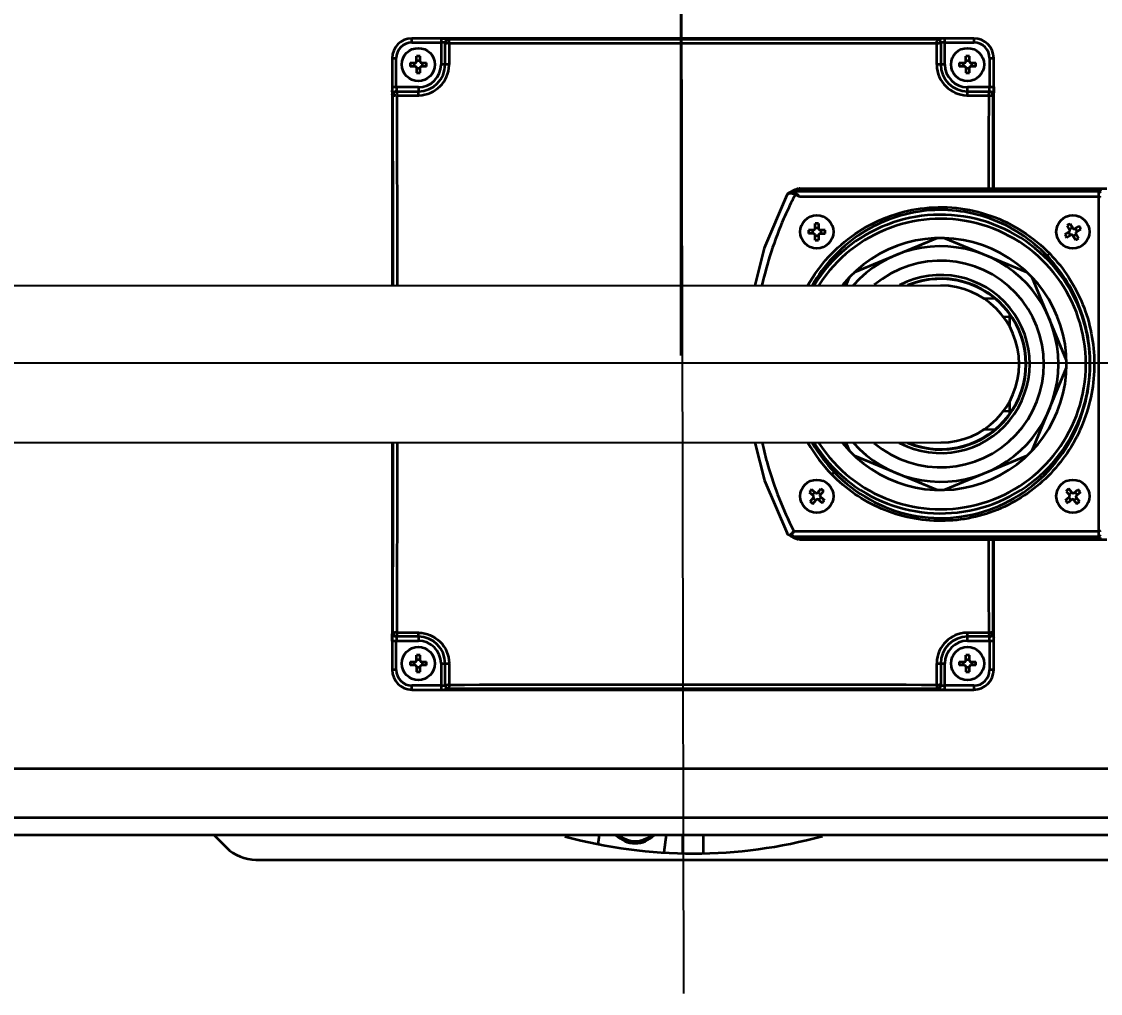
# Model space of a CAD drawing. Header units: millimetres. Extents: x 4086 to 8300, y 123 to 1549.
# Drawn here: x 6979 to 7037.8, y 631.7 to 684.7 of the extents above; entities that cross this region are included whole.
import ezdxf

# ---------------------------------------------------------------- set-up
doc = ezdxf.new("R2010")
doc.units = ezdxf.units.MM
doc.linetypes.add('PHANTOM', pattern=[0.8, 0.45, -0.05, 0.1, -0.05, 0.1, -0.05])
doc.layers.add('中心线', color=7, linetype='Continuous')
doc.layers.add('标注', color=7, linetype='Continuous', lineweight=25)
doc.layers.add('粗线', color=7, linetype='PHANTOM', lineweight=35)
doc.styles.get("Standard").update_dxf_attribs({"font": 'simsun.ttc'})
doc.dimstyles.new('直线标注', dxfattribs={"dimtxt": 7, "dimasz": 3, "dimexe": 1.25, "dimexo": 0.625, "dimtad": 1, "dimlfac": 4, "dimdsep": 46, "dimtxsty": 'Standard', "dimcen": 2.5, "dimadec": 0, "dimazin": 0, "dimtm": 1e-09, "dimtfac": 1, "dimtmove": 0, "dimatfit": 3, "dimfxl": 1, "dimarcsym": 0})

# ---------------------------------------------------------------- blocks, each defined once
blk = doc.blocks.new('*D2422')
at = {"layer": 'Defpoints', "color": 0}
for p in [(7014.893, 755.231), (6880.555, 666.018), (7014.893, 665.866)]:
    blk.add_point(p, dxfattribs=at)
at = {"layer": '标注', "color": 0, "lineweight": -2}
for p, q in [((6880.555, 666.643), (6880.555, 756.481)), ((7014.893, 666.491), (7014.893, 756.481)), ((6883.555, 755.231), (7011.893, 755.231))]:
    blk.add_line(p, q, dxfattribs=at)
at = {"layer": '标注', "color": 0}
for points in [[(6883.555, 755.731), (6883.555, 754.731), (6880.555, 755.231)], [(7011.893, 754.731), (7011.893, 755.731), (7014.893, 755.231)]]:
    blk.add_solid(points, dxfattribs=at)
at = {"layer": '标注', "color": 0, "insert": (6947.724, 759.356), "char_height": 7, "attachment_point": 5}
blk.add_mtext('600', dxfattribs=at)
blk = doc.blocks.new('*D2423')
at = {"layer": 'Defpoints', "color": 0}
for p in [(7014.893, 755.231), (7072.751, 755.231), (7072.751, 666.726)]:
    blk.add_point(p, dxfattribs=at)
at = {"layer": '标注', "color": 0, "lineweight": -2}
for p, q in [((7014.893, 755.856), (7014.893, 756.481)), ((7072.751, 667.351), (7072.751, 756.481)), ((7017.893, 755.231), (7069.751, 755.231))]:
    blk.add_line(p, q, dxfattribs=at)
at = {"layer": '标注', "color": 0}
for points in [[(7017.893, 755.731), (7017.893, 754.731), (7014.893, 755.231)], [(7069.751, 754.731), (7069.751, 755.731), (7072.751, 755.231)]]:
    blk.add_solid(points, dxfattribs=at)
at = {"layer": '标注', "color": 0, "insert": (7043.822, 759.356), "char_height": 7, "attachment_point": 5}
blk.add_mtext('254.5', dxfattribs=at)

msp = doc.modelspace()

# ---------------------------------------------------------------- linework, layer by layer
at = {"color": 7, "linetype": 'Continuous'}
for p, q in [((6880.55492, 670.29312), (7029.18992, 670.29312)), ((6880.55492, 661.74312), (7029.18992, 661.74312))]:
    msp.add_line(p, q, dxfattribs=at)
at = {"layer": '中心线'}
for p, q in [((7014.89315, 705.50908), (7015.04666, 631.73635)), ((6728.7296, 666.08595), (7100.33841, 666.08595))]:
    msp.add_line(p, q, dxfattribs=at)
at = {"layer": '粗线', "color": 7, "linetype": 'Continuous'}
for p, q in [((7001.82995, 683.75759), (7000.24573, 683.75744)), ((7000.2461, 683.53244), (7000.2461, 683.75744)), ((7030.86417, 683.75744), (7001.81103, 683.75754)), ((7001.82995, 683.75744), (7001.82995, 682.33062)), ((7002.27995, 683.71754), (7002.27995, 683.73354)), ((7000.24561, 683.53244), (7001.82995, 683.53244)), ((7002.05495, 682.33062), (7002.05495, 683.49285)), ((7002.27339, 683.50255), (7002.27179, 682.33506)), ((6999.16564, 682.67704), (6999.16554, 670.29312)), ((6999.16564, 682.67698), (6999.39064, 682.67698)), ((6999.39064, 681.09312), (6999.39064, 682.67587)), ((7000.52642, 682.78326), (7000.49345, 682.78231)), ((7000.49345, 682.49712), (7000.49345, 682.78231)), ((7000.49345, 682.54373), (7000.69145, 682.54373)), ((7000.69145, 682.49712), (7000.69145, 682.78231)), ((7000.13982, 682.26459), (7000.14077, 682.23162)), ((7000.14077, 682.42962), (7000.42595, 682.42962)), ((7000.42595, 682.23162), (7000.14077, 682.23162)), ((7000.37934, 682.23162), (7000.37934, 682.42962)), ((7000.49345, 682.16412), (7000.49345, 681.87894)), ((7000.69145, 682.11751), (7000.49345, 682.11751)), ((7000.69145, 681.87894), (7000.69145, 682.16412)), ((7000.75895, 682.42962), (7001.04414, 682.42962)), ((7001.04414, 682.23162), (7000.75895, 682.23162)), ((7000.80556, 682.42962), (7000.80556, 682.23162)), ((7001.04509, 682.39665), (7001.04414, 682.42962)), ((7002.05495, 682.33062), (7001.82995, 682.33062)), ((7000.65848, 681.87798), (7000.69145, 681.87894)), ((7000.59245, 681.09312), (6999.16564, 681.09312)), ((6999.43072, 680.86812), (7000.59245, 680.86812)), ((7000.59245, 681.09312), (7000.59245, 680.86812)), ((6999.18953, 680.64312), (6999.20603, 680.64312)), ((6999.42177, 680.65124), (7000.58414, 680.65124)), ((6999.16554, 661.74312), (6999.16554, 650.9242)), ((6999.20603, 651.39312), (6999.18953, 651.39312)), ((7000.58414, 651.385), (6999.42177, 651.385)), ((6999.16548, 650.94312), (6999.16564, 649.35912)), ((6999.16564, 650.94312), (7000.59245, 650.94312)), ((6999.39064, 649.35897), (6999.39064, 650.94312)), ((7000.59245, 651.16812), (6999.43072, 651.16812)), ((7000.59245, 651.16812), (7000.59245, 650.94312)), ((7000.52642, 650.15826), (7000.49345, 650.15731)), ((7000.49345, 649.87212), (7000.49345, 650.15731)), ((7000.69145, 649.87212), (7000.69145, 650.15731)), ((7000.13982, 649.63959), (7000.14077, 649.60662)), ((7000.14077, 649.80462), (7000.42595, 649.80462)), ((7000.42595, 649.60662), (7000.14077, 649.60662)), ((7000.37934, 649.60662), (7000.37934, 649.80462)), ((7000.49345, 649.91873), (7000.69145, 649.91873)), ((7000.75895, 649.80462), (7001.04414, 649.80462)), ((7001.04414, 649.60662), (7000.75895, 649.60662)), ((7000.80556, 649.80462), (7000.80556, 649.60662)), ((7001.04509, 649.77165), (7001.04414, 649.80462)), ((7001.82995, 649.70562), (7002.05495, 649.70562)), ((7001.82995, 649.70562), (7001.82995, 648.27881)), ((7002.05495, 648.54339), (7002.05495, 649.70562)), ((7002.27179, 649.7003), (7002.27339, 648.53369)), ((6999.39064, 649.35927), (6999.16564, 649.35927)), ((7000.49345, 649.53912), (7000.49345, 649.25394)), ((7000.69145, 649.49251), (7000.49345, 649.49251)), ((7000.65848, 649.25298), (7000.69145, 649.25394)), ((7000.69145, 649.25394), (7000.69145, 649.53912)), ((7001.82995, 648.5038), (7000.24587, 648.5038)), ((7000.2461, 648.27881), (7000.2461, 648.5038)), ((7000.24568, 648.27881), (7029.29888, 648.2787)), ((7002.27995, 648.3027), (7002.27995, 648.3187)), ((7039.17995, 643.96812), (6896.23285, 643.96812)), ((7039.17995, 641.30086), (6888.92152, 641.30086)), ((6885.29663, 640.36812), (7039.17995, 640.36812)), ((6989.45495, 640.36812), (6990.14594, 639.67713)), ((7010.39582, 639.85952), (7010.46085, 640.36812)), ((6991.73693, 639.01812), (7054.89797, 639.01812))]:
    msp.add_line(p, q, dxfattribs=at)
at = {"layer": '粗线', "linetype": 'Continuous'}
for p, q in [((7028.82995, 683.73354), (7028.82995, 683.71754)), ((7029.27995, 682.33062), (7029.27995, 683.75744)), ((7030.86381, 683.75744), (7030.86381, 683.53244)), ((7028.83811, 682.33509), (7028.83652, 683.50255)), ((7029.05495, 683.49285), (7029.05495, 682.33062)), ((7029.27995, 683.53244), (7030.86406, 683.53244)), ((7030.45142, 682.78326), (7030.41845, 682.78231)), ((7030.41845, 682.49712), (7030.41845, 682.78231)), ((7030.41845, 682.54373), (7030.61645, 682.54373)), ((7030.61645, 682.49712), (7030.61645, 682.78231)), ((7031.71927, 682.67728), (7031.71927, 681.09312)), ((7031.71927, 682.67698), (7031.94427, 682.67698)), ((7031.94442, 681.09312), (7031.94427, 682.67704)), ((7029.27995, 682.33062), (7029.05495, 682.33062)), ((7030.06482, 682.26459), (7030.06577, 682.23162)), ((7030.06577, 682.42962), (7030.35095, 682.42962)), ((7030.35095, 682.23162), (7030.06577, 682.23162)), ((7030.30434, 682.23162), (7030.30434, 682.42962)), ((7030.41845, 682.16412), (7030.41845, 681.87894)), ((7030.61645, 682.11751), (7030.41845, 682.11751)), ((7030.61645, 681.87894), (7030.61645, 682.16412)), ((7030.68395, 682.42962), (7030.96914, 682.42962)), ((7030.96914, 682.23162), (7030.68395, 682.23162)), ((7030.73056, 682.42962), (7030.73056, 682.23162)), ((7030.97009, 682.39665), (7030.96914, 682.42962)), ((7030.58348, 681.87798), (7030.61645, 681.87894)), ((7031.94427, 681.09312), (7030.51745, 681.09312)), ((7030.51745, 680.86812), (7030.51745, 681.09312)), ((7030.51745, 680.86812), (7031.67918, 680.86812)), ((7031.94437, 675.55351), (7031.94437, 681.11204)), ((7030.52576, 680.65124), (7031.68814, 680.65124)), ((7031.90388, 680.64312), (7031.92037, 680.64312)), ((7021.11492, 675.50036), (7020.80418, 675.34931)), ((7021.34357, 675.55094), (7021.05034, 675.40839)), ((7021.11471, 675.50026), (7021.07421, 675.47822)), ((7021.26921, 675.54811), (7021.11468, 675.50036)), ((7021.34352, 675.55351), (7021.26921, 675.54811)), ((7021.34353, 675.55351), (7037.65, 675.55351)), ((7021.34357, 675.55351), (7021.34357, 675.55094)), ((7021.34357, 675.55094), (7037.65, 675.55094)), ((7021.38053, 675.57205), (7038.10491, 675.572)), ((7037.65, 675.55351), (7037.65, 656.48273)), ((7020.67458, 675.22217), (7020.67509, 675.22315)), ((7037.65, 675.40839), (7021.05034, 675.40839)), ((7021.12355, 675.2579), (7021.09935, 675.20867)), ((7021.18275, 675.31841), (7021.1698, 675.3133)), ((7021.1698, 675.3133), (7021.21701, 675.28556)), ((7037.65, 675.12039), (7021.35689, 675.12039)), ((7022.23897, 673.67076), (7022.206, 673.66981)), ((7022.206, 673.38462), (7022.206, 673.66981)), ((7022.404, 673.66981), (7022.404, 673.38462)), ((7036.25701, 673.41182), (7036.11382, 673.65845)), ((7021.85236, 673.15209), (7021.85331, 673.11912)), ((7022.1385, 673.31712), (7021.85331, 673.31712)), ((7022.1385, 673.11912), (7021.85331, 673.11912)), ((7022.09189, 673.11912), (7022.09189, 673.31712)), ((7022.206, 673.43123), (7022.404, 673.43123)), ((7022.75668, 673.31712), (7022.4715, 673.31712)), ((7022.4715, 673.11912), (7022.75668, 673.11912)), ((7022.51811, 673.31712), (7022.51811, 673.11912)), ((7022.75764, 673.28415), (7022.75668, 673.31712)), ((7035.81467, 673.07694), (7036.0613, 673.22014)), ((7035.97063, 673.57641), (7035.94259, 673.55903)), ((7035.94259, 673.55903), (7036.08578, 673.3124)), ((7036.12041, 673.0255), (7036.02099, 673.19673)), ((7036.06238, 673.35271), (7036.23361, 673.45213)), ((7036.44762, 673.08353), (7036.27639, 672.98411)), ((7036.34928, 673.38734), (7036.59591, 673.53053)), ((7036.38959, 673.41074), (7036.489, 673.23951)), ((7036.42422, 673.12384), (7036.56741, 672.87721)), ((7036.69533, 673.3593), (7036.4487, 673.21611)), ((7036.61329, 673.50249), (7036.59591, 673.53053)), ((7022.206, 672.76644), (7022.206, 673.05162)), ((7022.404, 673.00501), (7022.206, 673.00501)), ((7022.37103, 672.76548), (7022.404, 672.76644)), ((7022.404, 673.05162), (7022.404, 672.76644)), ((7028.85912, 672.87782), (7024.34297, 671.00717)), ((7033.76704, 671.00717), (7029.25088, 672.87782)), ((7035.89671, 672.93375), (7035.91409, 672.90571)), ((7036.16072, 673.0489), (7035.91409, 672.90571)), ((7036.25298, 673.02442), (7036.39618, 672.77779)), ((7036.53937, 672.85983), (7036.56741, 672.87721)), ((7024.06595, 670.73016), (7023.88492, 670.29312)), ((7035.91471, 666.214), (7034.04405, 670.73016)), ((7031.34945, 669.59989), (7031.99755, 669.58079)), ((7032.80211, 668.57474), (7032.42913, 668.58573)), ((7032.80211, 668.57474), (7032.80211, 668.04716)), ((7032.80675, 668.71612), (7032.80545, 668.67941)), ((7034.04405, 661.30609), (7035.91471, 665.82224)), ((7032.80211, 663.98908), (7032.80211, 663.4615)), ((7032.42913, 663.45051), (7032.80211, 663.4615)), ((7032.80545, 663.35697), (7032.80675, 663.32014)), ((7031.99755, 662.45545), (7031.34945, 662.43635)), ((7023.88492, 661.74312), (7024.06595, 661.30609)), ((7024.34297, 661.02907), (7028.85912, 659.15842)), ((7029.25088, 659.15842), (7033.76704, 661.02907)), ((7021.91523, 659.05754), (7021.89483, 659.03162)), ((7021.89483, 659.03162), (7022.11374, 658.84884)), ((7022.24064, 659.00083), (7022.02173, 659.18361)), ((7022.07796, 658.87871), (7022.20487, 659.0307)), ((7022.33572, 659.00938), (7022.5185, 659.22829)), ((7022.36559, 659.04516), (7022.51758, 658.91825)), ((7022.67049, 659.10139), (7022.48771, 658.88248)), ((7022.54442, 659.20789), (7022.5185, 659.22829)), ((7035.91273, 659.12159), (7035.88814, 659.0996)), ((7035.88814, 659.0996), (7036.07198, 658.88159)), ((7036.22335, 659.00923), (7036.0395, 659.22724)), ((7036.04193, 658.91722), (7036.1933, 659.04486)), ((7036.31846, 659.00114), (7036.53648, 659.18498)), ((7036.3541, 659.03118), (7036.48174, 658.87982)), ((7036.66412, 659.03362), (7036.4461, 658.84977)), ((7036.55846, 659.16039), (7036.53648, 659.18498)), ((7021.93951, 658.53486), (7022.12229, 658.75377)), ((7022.06558, 658.42836), (7022.0915, 658.40795)), ((7022.0915, 658.40795), (7022.27428, 658.62686)), ((7022.24441, 658.59109), (7022.09242, 658.71799)), ((7022.36935, 658.63541), (7022.58826, 658.45263)), ((7022.53203, 658.75753), (7022.40513, 658.60554)), ((7022.49626, 658.7874), (7022.71517, 658.60462)), ((7022.69476, 658.5787), (7022.71517, 658.60462)), ((7035.84588, 658.60263), (7036.06389, 658.78647)), ((7035.95153, 658.47585), (7035.97352, 658.45126)), ((7036.19153, 658.6351), (7035.97352, 658.45126)), ((7036.1559, 658.60506), (7036.02826, 658.75642)), ((7036.28665, 658.62702), (7036.47049, 658.409)), ((7036.46806, 658.71902), (7036.3167, 658.59138)), ((7036.43802, 658.75466), (7036.62186, 658.53664)), ((7036.59727, 658.51466), (7036.62186, 658.53664)), ((7020.80521, 656.68706), (7020.78992, 656.69387)), ((7020.8703, 656.6548), (7021.11492, 656.53589)), ((7020.91093, 656.67359), (7020.90011, 656.65938)), ((7021.0503, 656.62785), (7037.65, 656.62785)), ((7021.0503, 656.62785), (7021.34356, 656.48531)), ((7021.05072, 656.91585), (7037.65, 656.91585)), ((7021.0727, 656.55895), (7021.1145, 656.53609)), ((7021.1145, 656.53597), (7021.21852, 656.49821)), ((7021.21852, 656.49821), (7021.34353, 656.48276)), ((7021.34352, 656.48273), (7037.65, 656.48273)), ((7021.34353, 656.48273), (7021.34356, 656.48531)), ((7037.65, 656.48531), (7021.34356, 656.48531)), ((7021.38052, 656.46419), (7038.10491, 656.46424)), ((7031.94427, 649.35919), (7031.94437, 656.48273)), ((7037.68656, 656.49127), (7037.65, 656.48531)), ((7037.71915, 656.50852), (7037.68656, 656.49127)), ((7037.75912, 656.5685), (7037.74919, 656.54337)), ((7031.68814, 651.385), (7030.52576, 651.385)), ((7031.92037, 651.39312), (7031.90388, 651.39312)), ((7031.67918, 651.16812), (7030.51745, 651.16812)), ((7030.51745, 650.94312), (7030.51745, 651.16812)), ((7030.51745, 650.94312), (7031.94427, 650.94312)), ((7031.71927, 650.94312), (7031.71927, 649.36039)), ((7030.45142, 650.15826), (7030.41845, 650.15731)), ((7030.41845, 649.87212), (7030.41845, 650.15731)), ((7030.61645, 649.87212), (7030.61645, 650.15731)), ((7028.83652, 648.53369), (7028.83811, 649.70118)), ((7029.05495, 649.70562), (7029.27995, 649.70562)), ((7029.05495, 649.70562), (7029.05495, 648.54339)), ((7029.27995, 648.27881), (7029.27995, 649.70562)), ((7030.06482, 649.63959), (7030.06577, 649.60662)), ((7030.06577, 649.80462), (7030.35095, 649.80462)), ((7030.35095, 649.60662), (7030.06577, 649.60662)), ((7030.30434, 649.60662), (7030.30434, 649.80462)), ((7030.41845, 649.91873), (7030.61645, 649.91873)), ((7030.68395, 649.80462), (7030.96914, 649.80462)), ((7030.96914, 649.60662), (7030.68395, 649.60662)), ((7030.73056, 649.80462), (7030.73056, 649.60662)), ((7030.97009, 649.77165), (7030.96914, 649.80462)), ((7030.41845, 649.53912), (7030.41845, 649.25394)), ((7030.61645, 649.49251), (7030.41845, 649.49251)), ((7030.58348, 649.25298), (7030.61645, 649.25394)), ((7030.61645, 649.25394), (7030.61645, 649.53912)), ((7031.94427, 649.35927), (7031.71927, 649.35927)), ((7030.86429, 648.50381), (7029.27995, 648.50381)), ((7030.86381, 648.50381), (7030.86381, 648.27881)), ((7028.82995, 648.3187), (7028.82995, 648.3027)), ((7029.27995, 648.27865), (7030.86418, 648.27881)), ((7014.09015, 640.36812), (7013.96675, 639.40297)), ((7014.99245, 640.36812), (7014.99245, 639.36156)), ((7016.11745, 640.36812), (7016.11745, 639.36156))]:
    msp.add_line(p, q, dxfattribs=at)
at = {"layer": '粗线', "color": 7, "linetype": 'Continuous'}
for points in [[(7000.59245, 682.78402), (7000.55943, 682.78383), (7000.52642, 682.78326)], [(7000.69145, 682.78231), (7000.65848, 682.78326), (7000.62548, 682.78383), (7000.59245, 682.78402)], [(7000.14077, 682.42962), (7000.13982, 682.39665), (7000.13924, 682.36364), (7000.13905, 682.33062)], [(7000.13905, 682.33062), (7000.13924, 682.2976), (7000.13982, 682.26459)], [(7001.04414, 682.23162), (7001.04509, 682.26459), (7001.04566, 682.2976), (7001.04585, 682.33062)], [(7001.04585, 682.33062), (7001.04566, 682.36364), (7001.04509, 682.39665)], [(7000.49345, 681.87894), (7000.52642, 681.87798), (7000.55943, 681.87741), (7000.59245, 681.87722)], [(7000.59245, 681.87722), (7000.62548, 681.87741), (7000.65848, 681.87798)], [(7000.59245, 650.15902), (7000.55943, 650.15883), (7000.52642, 650.15826)], [(7000.69145, 650.15731), (7000.65848, 650.15826), (7000.62548, 650.15883), (7000.59245, 650.15902)], [(7000.14077, 649.80462), (7000.13982, 649.77165), (7000.13924, 649.73864), (7000.13905, 649.70562)], [(7000.13905, 649.70562), (7000.13924, 649.6726), (7000.13982, 649.63959)], [(7001.04414, 649.60662), (7001.04509, 649.63959), (7001.04566, 649.6726), (7001.04585, 649.70562)], [(7001.04585, 649.70562), (7001.04566, 649.73864), (7001.04509, 649.77165)], [(7000.49345, 649.25394), (7000.52642, 649.25298), (7000.55943, 649.25241), (7000.59245, 649.25222)], [(7000.59245, 649.25222), (7000.62548, 649.25241), (7000.65848, 649.25298)]]:
    msp.add_lwpolyline(points, dxfattribs=at)
at = {"layer": '粗线', "linetype": 'Continuous'}
for points in [[(7030.51745, 682.78402), (7030.48443, 682.78383), (7030.45142, 682.78326)], [(7030.61645, 682.78231), (7030.58348, 682.78326), (7030.55048, 682.78383), (7030.51745, 682.78402)], [(7030.06577, 682.42962), (7030.06482, 682.39665), (7030.06424, 682.36364), (7030.06405, 682.33062)], [(7030.06405, 682.33062), (7030.06424, 682.2976), (7030.06482, 682.26459)], [(7030.96914, 682.23162), (7030.97009, 682.26459), (7030.97066, 682.2976), (7030.97085, 682.33062)], [(7030.97085, 682.33062), (7030.97066, 682.36364), (7030.97009, 682.39665)], [(7030.41845, 681.87894), (7030.45142, 681.87798), (7030.48443, 681.87741), (7030.51745, 681.87722)], [(7030.51745, 681.87722), (7030.55048, 681.87741), (7030.58348, 681.87798)], [(7020.67439, 675.22198), (7019.44329, 672.33488), (7018.92733, 670.29312)], [(7020.80408, 675.3493), (7020.73368, 675.3006), (7020.68189, 675.23548), (7020.67509, 675.22315)], [(7021.12355, 675.25789), (7021.09897, 675.27067), (7021.07448, 675.28214), (7021.05007, 675.29232)], [(7021.12355, 675.25789), (7021.14062, 675.28266), (7021.15611, 675.30193), (7021.1698, 675.31331)], [(7021.21701, 675.28556), (7021.20458, 675.29674), (7021.19314, 675.30769), (7021.18275, 675.31841)], [(7022.305, 673.67152), (7022.27198, 673.67133), (7022.23897, 673.67076)], [(7022.404, 673.66981), (7022.37103, 673.67076), (7022.33802, 673.67133), (7022.305, 673.67152)], [(7036.11382, 673.65845), (7036.08483, 673.64272), (7036.056, 673.62664), (7036.02735, 673.61022)], [(7021.85331, 673.31712), (7021.85236, 673.28415), (7021.85179, 673.25114), (7021.8516, 673.21812)], [(7021.8516, 673.21812), (7021.85179, 673.1851), (7021.85236, 673.15209)], [(7022.75668, 673.11912), (7022.75764, 673.15209), (7022.75821, 673.1851), (7022.7584, 673.21812)], [(7022.7584, 673.21812), (7022.75821, 673.25114), (7022.75764, 673.28415)], [(7035.81467, 673.07694), (7035.8304, 673.04795), (7035.84648, 673.01912), (7035.8629, 672.99047)], [(7036.02735, 673.61022), (7035.99888, 673.59348), (7035.97063, 673.57641)], [(7036.6471, 673.44577), (7036.63035, 673.47424), (7036.61329, 673.50249)], [(7036.69533, 673.3593), (7036.6796, 673.38829), (7036.66352, 673.41712), (7036.6471, 673.44577)], [(7022.206, 672.76644), (7022.23897, 672.76548), (7022.27198, 672.76491), (7022.305, 672.76472)], [(7022.305, 672.76472), (7022.33802, 672.76491), (7022.37103, 672.76548)], [(7035.8629, 672.99047), (7035.87964, 672.962), (7035.89671, 672.93375)], [(7036.39618, 672.77779), (7036.42517, 672.79352), (7036.454, 672.8096), (7036.48265, 672.82602)], [(7036.48265, 672.82602), (7036.51112, 672.84276), (7036.53937, 672.85983)], [(7018.92694, 661.74312), (7019.44986, 659.68213), (7020.6822, 656.7991)], [(7021.95697, 659.10871), (7021.93595, 659.08324), (7021.91523, 659.05754)], [(7022.02173, 659.18361), (7021.99987, 659.15891), (7021.97828, 659.13394), (7021.95697, 659.10871)], [(7022.59559, 659.16615), (7022.57012, 659.18717), (7022.54442, 659.20789)], [(7022.67049, 659.10139), (7022.64579, 659.12325), (7022.62082, 659.14484), (7022.59559, 659.16615)], [(7035.96272, 659.16473), (7035.93759, 659.1433), (7035.91273, 659.12159)], [(7036.0395, 659.22724), (7036.01369, 659.20672), (7035.98808, 659.18588), (7035.96272, 659.16473)], [(7036.60161, 659.1104), (7036.58018, 659.13553), (7036.55846, 659.16039)], [(7036.66412, 659.03362), (7036.6436, 659.05943), (7036.62276, 659.08504), (7036.60161, 659.1104)], [(7021.93951, 658.53486), (7021.96421, 658.51299), (7021.98918, 658.4914), (7022.01441, 658.47009)], [(7022.01441, 658.47009), (7022.03988, 658.44907), (7022.06558, 658.42836)], [(7022.58826, 658.45263), (7022.61013, 658.47733), (7022.63172, 658.5023), (7022.65303, 658.52753)], [(7022.65303, 658.52753), (7022.67405, 658.553), (7022.69476, 658.5787)], [(7035.84588, 658.60263), (7035.8664, 658.57681), (7035.88724, 658.55121), (7035.90839, 658.52584)], [(7035.90839, 658.52584), (7035.92982, 658.50072), (7035.95153, 658.47585)], [(7036.47049, 658.409), (7036.49631, 658.42952), (7036.52191, 658.45036), (7036.54728, 658.47151)], [(7036.54728, 658.47151), (7036.5724, 658.49294), (7036.59727, 658.51466)], [(7020.90011, 656.6594), (7020.88392, 656.66364), (7020.86464, 656.66845), (7020.84443, 656.67383), (7020.8244, 656.67998), (7020.80521, 656.68706)], [(7037.65952, 656.48314), (7037.67761, 656.48618), (7037.68628, 656.48875), (7037.69485, 656.49206)], [(7037.72089, 656.5084), (7037.71311, 656.5021), (7037.70428, 656.49669), (7037.69485, 656.49206)], [(7037.74919, 656.54337), (7037.73604, 656.52441), (7037.71915, 656.50852)], [(7030.51745, 650.15902), (7030.48443, 650.15883), (7030.45142, 650.15826)], [(7030.61645, 650.15731), (7030.58348, 650.15826), (7030.55048, 650.15883), (7030.51745, 650.15902)], [(7030.06577, 649.80462), (7030.06482, 649.77165), (7030.06424, 649.73864), (7030.06405, 649.70562)], [(7030.06405, 649.70562), (7030.06424, 649.6726), (7030.06482, 649.63959)], [(7030.96914, 649.60662), (7030.97009, 649.63959), (7030.97066, 649.6726), (7030.97085, 649.70562)], [(7030.97085, 649.70562), (7030.97066, 649.73864), (7030.97009, 649.77165)], [(7030.41845, 649.25394), (7030.45142, 649.25298), (7030.48443, 649.25241), (7030.51745, 649.25222)], [(7030.51745, 649.25222), (7030.55048, 649.25241), (7030.58348, 649.25298)]]:
    msp.add_lwpolyline(points, dxfattribs=at)
at = {"layer": '粗线', "color": 7, "linetype": 'Continuous'}
for centre in [(7000.59245, 682.33062), (7000.59245, 649.70562)]:
    msp.add_circle(centre, 0.9, dxfattribs=at)
at = {"layer": '粗线', "linetype": 'Continuous'}
for centre in [(7030.51745, 682.33062), (7022.305, 673.21812), (7036.255, 673.21812), (7022.305, 658.81812), (7036.255, 658.81812), (7030.51745, 649.70562)]:
    msp.add_circle(centre, 0.9, dxfattribs=at)
at = {"layer": '粗线', "color": 7, "linetype": 'Continuous'}
for centre, radius, start, end in [((7000.24667, 682.67645), 1.08104, 90.0496399, 179.9686629), ((7002.27988, 683.50848), 0.22505, 120.8236978, 147.0292876), ((7002.284, 683.48067), 0.23721, 103.1379262, 115.2820141), ((7015.55502, 8387.05528), 7703.34917, 269.901263016, 270.098736046), ((7000.24667, 682.67644), 0.85607, 90.0714066, 180.03789), ((7002.16369, 681.46633), 2.03482, 88.1261645, 90.0129185), ((7015.55495, 8390.92594), 7707.43483, 269.90126103, 270.09873897), ((7000.42595, 682.49712), 0.0675, 270, 0), ((7000.75895, 682.49712), 0.0675, 180, 270), ((7000.42595, 682.16412), 0.0675, 0, 90), ((7000.59245, 682.33062), 1.4625, 270, 0), ((7000.59245, 682.33062), 1.2375, 270, 0), ((7000.58413, 682.33969), 1.68846, 271.4202226, 358.5515848), ((7000.75895, 682.16412), 0.0675, 90, 180), ((7000.57268, 682.33965), 1.6999, 358.5627664, 359.8453712), ((7007.48479, 681.11239), 8.31925, 180.0024031, 181.3287313), ((6999.41403, 680.64393), 0.22413, 90.0013551, 128.7923225), ((7001.63361, 680.75955), 2.21053, 179.9810847, 181.7178594), ((6999.32225, 678.25794), 2.39199, 88.565574, 90.1387152), ((7000.58417, 682.35009), 1.69885, 269.9952467, 271.4104151), ((7001.63361, 651.27669), 2.21053, 178.2821406, 180.0189153), ((7000.56788, 649.54819), 1.83688, 88.1871655, 89.504471), ((6999.41459, 651.39305), 0.22505, 210.8236978, 237.402815), ((7000.59245, 649.70562), 1.4625, 0, 90), ((7000.59245, 649.70562), 1.2375, 0, 90), ((7000.42595, 649.87212), 0.0675, 270, 0), ((7000.42595, 649.53912), 0.0675, 0, 90), ((7000.75895, 649.87212), 0.0675, 180, 270), ((7000.75895, 649.53912), 0.0675, 90, 180), ((7000.48818, 649.68826), 1.78365, 0.3867335, 1.6357727), ((7000.24667, 649.35979), 1.08104, 180.0354932, 269.9474117), ((7000.24667, 649.3598), 0.85606, 180.055338, 269.9466874), ((7002.27914, 648.5272), 0.22413, 180.0009334, 218.7923225), ((7015.55495, -7058.88969), 7707.43482, 89.90126103, 90.09873897), ((7004.91459, 648.43476), 2.64081, 178.7069405, 180.1317283), ((7001.81068, 656.59796), 8.31925, 270.0024031, 271.3287313), ((7015.55489, -7055.01904), 7703.34917, 89.901263016, 90.098736046), ((7015.55495, 666.01812), 26.6625, 254.8336092, 285.3355885), ((7012.40495, 641.38062), 1.4625, 224.4395223, 315.53981), ((7012.40495, 641.38062), 1.35, 228.7557016, 311.2025912), ((6991.73693, 641.26812), 2.25, 225, 270)]:
    msp.add_arc(centre, radius, start, end, dxfattribs=at)
at = {"layer": '粗线', "linetype": 'Continuous'}
for centre, radius, start, end in [((7028.82591, 683.48067), 0.23721, 64.7180137, 76.8621299), ((7029.29922, 675.43829), 8.31924, 90.0024035, 91.3287328), ((7030.86324, 682.67645), 1.08104, 0.0313722, 89.9503761), ((7026.19527, 683.60148), 2.64085, 358.7069336, 0.1317236), ((7028.83076, 683.50904), 0.22413, 0.0008871, 38.7923225), ((7030.86323, 682.67644), 0.85607, 0.0567042, 89.9445118), ((7030.35095, 682.49712), 0.0675, 270, 0), ((7030.68395, 682.49712), 0.0675, 180, 270), ((7030.53544, 682.33965), 1.69813, 180.153751, 181.4384144), ((7030.52577, 682.33969), 1.68846, 181.4481085, 268.5797702), ((7030.51745, 682.33062), 1.4625, 180, 270), ((7030.51745, 682.33062), 1.2375, 180, 270), ((7030.35095, 682.16412), 0.0675, 0, 90), ((7030.68395, 682.16412), 0.0675, 90, 180), ((7031.69532, 680.6432), 0.22505, 30.8236978, 57.402815), ((7030.52574, 682.3517), 1.70047, 268.590812, 270.0052016), ((7021.33635, 675.04361), 0.5077, 112.5216062, 115.8656158), ((7021.33773, 675.04033), 0.51126, 108.960778, 112.523784), ((7021.35026, 675.17394), 0.39322, 109.2832753, 115.5078767), ((7021.37818, 675.09141), 0.48034, 102.7380197, 109.1762045), ((7021.38028, 675.08849), 0.48356, 89.9710403, 94.4747828), ((7037.65, 675.44101), 0.1125, 0, 90), ((7020.92913, 675.09568), 0.28277, 109.2745653, 115.8712729), ((7056.05894, 658.0606), 38.93879, 153.8715327, 154.124698), ((7029.055, 666.01812), 8.13278, 211.9369514, 148.0630486), ((7029.055, 666.01812), 7.9112, 212.9454902, 147.0477829), ((7022.1385, 673.38462), 0.0675, 270.0000004, 0), ((7022.1385, 673.05162), 0.0675, 0, 89.9999996), ((7022.4715, 673.38462), 0.0675, 180, 270.0000004), ((7022.4715, 673.05162), 0.0675, 89.9999996, 180), ((7036.02741, 673.27851), 0.0675, 300.1393587, 30.1393592), ((7036.31539, 673.44571), 0.0675, 210.1393588, 300.1393587), ((7036.48259, 673.15773), 0.0675, 120.1393593, 210.1393588), ((7029.055, 666.01812), 6.8625, 218.7698154, 141.2301846), ((7036.19461, 672.99053), 0.0675, 30.1393592, 120.1393593), ((7029.055, 666.01812), 6.4125, 221.8454208, 138.1545792), ((7029.055, 666.01812), 5.625, 229.9257982, 130.0490101), ((7029.055, 666.01812), 4.84875, 242.2524982, 117.6548118), ((7029.055, 666.01812), 4.6575, 247.2392207, 112.7603981), ((7029.055, 666.01812), 4.635, 248.4541224, 111.5458776), ((7029.05492, 666.01812), 4.275, 270, 90), ((7053.36764, 667.96977), 20.57443, 178.0234063, 178.3150264), ((7032.57897, 662.58004), 5.99886, 87.0385781, 87.868275), ((7032.57924, 662.58533), 5.99356, 86.8019125, 87.0385042), ((7032.57897, 669.45622), 5.99887, 272.1317257, 272.9576462), ((7053.36694, 664.06645), 20.57372, 181.6849702, 181.9762246), ((7032.57923, 669.45093), 5.99358, 272.9577189, 273.1980539), ((7029.27683, 665.9792), 8.58322, 209.6543075, 224.1429949), ((7029.34521, 665.94473), 8.42179, 210.0437006, 223.8566723), ((7022.28391, 659.05264), 0.0675, 230.1393524, 320.1393524), ((7036.27495, 659.05274), 0.0675, 220.1393566, 310.1393565), ((7022.07048, 658.79703), 0.0675, 320.1393524, 50.139353), ((7022.32609, 658.5836), 0.0675, 50.139353, 140.1393529), ((7022.53952, 658.83921), 0.0675, 140.1393529, 230.1393524), ((7036.02038, 658.83807), 0.0675, 310.1393565, 40.1393571), ((7036.23505, 658.5835), 0.0675, 40.1393571, 130.1393571), ((7036.48962, 658.79817), 0.0675, 130.1393571, 220.1393566), ((7031.09912, 662.10777), 11.31046, 207.0813717, 207.325047), ((7021.33561, 656.99003), 0.50504, 244.0801035, 248.7821969), ((7021.33409, 656.98629), 0.501, 248.7887668, 256.9923372), ((7021.35006, 656.86188), 0.39276, 244.4964136, 250.7256157), ((7021.37825, 656.94508), 0.4806, 250.8270581, 257.2585421), ((7037.65, 656.59523), 0.1125, 237.7432929, 0), ((7030.52577, 649.69655), 1.68846, 91.4202226, 178.5515847), ((7030.52574, 649.68616), 1.69885, 89.9952431, 91.4104151), ((7031.78766, 653.77831), 2.39199, 268.565574, 270.1387152), ((7030.51745, 649.70562), 1.4625, 90, 180), ((7030.51745, 649.70562), 1.2375, 90, 180), ((7031.69587, 651.39231), 0.22413, 270.0013551, 308.7923225), ((7023.62512, 650.92385), 8.31925, 0.0024031, 1.3287313), ((7030.53722, 649.69659), 1.6999, 178.5627662, 179.8453788), ((7030.35095, 649.87212), 0.0675, 270, 0), ((7030.35095, 649.53912), 0.0675, 0, 90), ((7030.68395, 649.87212), 0.0675, 180, 270), ((7030.68395, 649.53912), 0.0675, 90, 180), ((7030.86324, 649.35979), 1.08104, 270.0498762, 359.9681879), ((7030.86324, 649.3598), 0.85606, 270.0700994, 0.0393338), ((7028.94622, 650.57002), 2.03493, 268.1262135, 270.0128708), ((7028.83003, 648.52776), 0.22505, 300.8236978, 327.0293134)]:
    msp.add_arc(centre, radius, start, end, dxfattribs=at)
at = {"layer": '粗线', "color": 7, "linetype": 'Continuous'}
for points, knots in [([(7001.81103, 683.75754), (7001.85604, 683.75754), (7002.00077, 683.7555), (7002.14619, 683.75512), (7002.24523, 683.74264)], [0, 0, 0, 0, 0.31075521, 1, 1, 1, 1]), ([(7002.13998, 683.66877), (7002.14651, 683.67395), (7002.16029, 683.68357), (7002.17507, 683.69155), (7002.18269, 683.69516)], [0, 0, 0, 0, 0.49688106, 1, 1, 1, 1]), ([(7002.23008, 683.71167), (7002.23829, 683.71358), (7002.25484, 683.71651), (7002.27162, 683.71754), (7002.27995, 683.71754)], [0, 0, 0, 0, 0.50307491, 1, 1, 1, 1]), ([(7002.24523, 683.74264), (7002.25394, 683.74154), (7002.26277, 683.73927), (7002.27995, 683.73685), (7002.27995, 683.73354)], [0, 0, 0, 0, 0.7259849, 1, 1, 1, 1]), ([(7002.27258, 683.50255), (7002.2727, 683.54141), (7002.28197, 683.59942), (7002.26468, 683.66666), (7002.27646, 683.68536)], [0, 0, 0, 0, 0.63738421, 1, 1, 1, 1]), ([(7002.27646, 683.68536), (7002.2773, 683.68671), (7002.27767, 683.67066), (7002.2783, 683.66842), (7002.27858, 683.66227)], [0, 0, 0, 0, 0.20517081, 1, 1, 1, 1]), ([(7002.05495, 683.50885), (7002.05495, 683.53151), (7001.93449, 683.51705), (7001.88304, 683.53244), (7001.82995, 683.53244)], [0, 0, 0, 0, 0.29916419, 1, 1, 1, 1]), ([(7002.05495, 683.49285), (7002.05495, 683.49912), (7002.05514, 683.51189), (7002.05592, 683.52464), (7002.05653, 683.53111)], [0, 0, 0, 0, 0.49129991, 1, 1, 1, 1]), ([(7002.05495, 683.49285), (7002.05495, 683.50188), (7002.11259, 683.49204), (7002.13597, 683.50111), (7002.16323, 683.50115)], [0, 0, 0, 0, 0.24881906, 1, 1, 1, 1]), ([(7002.05653, 683.53111), (7002.05725, 683.53873), (7002.05926, 683.55377), (7002.06293, 683.56853), (7002.06533, 683.57564)], [0, 0, 0, 0, 0.50477054, 1, 1, 1, 1]), ([(7002.06533, 683.57564), (7002.06979, 683.58892), (7002.08315, 683.61542), (7002.10974, 683.63044), (7002.12384, 683.63396)], [0, 0, 0, 0, 0.4909125, 1, 1, 1, 1]), ([(7002.12384, 683.63396), (7002.12673, 683.63468), (7002.13279, 683.63588), (7002.13893, 683.63653), (7002.14211, 683.63674)], [0, 0, 0, 0, 0.48408519, 1, 1, 1, 1]), ([(7002.27258, 682.33968), (7002.22114, 682.33961), (7002.17385, 682.31829), (7002.05495, 682.35183), (7002.05495, 682.33062)], [0, 0, 0, 0, 0.70807977, 1, 1, 1, 1]), ([(6999.18953, 680.64312), (6999.16406, 680.64312), (6999.19413, 680.79212), (6999.16933, 680.85241), (6999.16777, 680.91948)], [0, 0, 0, 0, 0.2752176, 1, 1, 1, 1]), ([(6999.23613, 680.75562), (6999.23613, 680.74489), (6999.24196, 680.72036), (6999.25545, 680.69951), (6999.26395, 680.68868)], [0, 0, 0, 0, 0.43817504, 1, 1, 1, 1]), ([(6999.39064, 681.09312), (6999.39064, 681.04004), (6999.40603, 680.98859), (6999.39156, 680.86812), (6999.41422, 680.86812)], [0, 0, 0, 0, 0.70083579, 1, 1, 1, 1]), ([(6999.43072, 680.86812), (6999.42177, 680.86812), (6999.43246, 680.8106), (6999.42311, 680.78744), (6999.42307, 680.76028)], [0, 0, 0, 0, 0.24783861, 1, 1, 1, 1]), ([(7000.59245, 680.86812), (7000.57135, 680.86812), (7000.60582, 680.74957), (7000.58421, 680.70252), (7000.58414, 680.65124)], [0, 0, 0, 0, 0.29157213, 1, 1, 1, 1]), ([(6999.20603, 680.64312), (6999.21433, 680.64888), (6999.25475, 680.64497), (6999.28964, 680.64983), (6999.31646, 680.64992)], [0, 0, 0, 0, 0.27365205, 1, 1, 1, 1]), ([(6999.16554, 650.9242), (6999.16554, 650.96921), (6999.16758, 651.11394), (6999.16795, 651.25935), (6999.18044, 651.3584)], [0, 0, 0, 0, 0.31075523, 1, 1, 1, 1]), ([(6999.18044, 651.3584), (6999.18153, 651.3671), (6999.1838, 651.37594), (6999.18622, 651.39312), (6999.18953, 651.39312)], [0, 0, 0, 0, 0.72598491, 1, 1, 1, 1]), ([(6999.23834, 651.38926), (6999.23703, 651.39017), (6999.25295, 651.39064), (6999.25531, 651.3913), (6999.26147, 651.39161)], [0, 0, 0, 0, 0.20590921, 1, 1, 1, 1]), ([(6999.42177, 651.385), (6999.38279, 651.38513), (6999.32505, 651.39504), (6999.25658, 651.37662), (6999.23834, 651.38926)], [0, 0, 0, 0, 0.63718371, 1, 1, 1, 1]), ([(7000.58414, 651.385), (7000.58421, 651.33372), (7000.60582, 651.28668), (7000.57135, 651.16812), (7000.59245, 651.16812)], [0, 0, 0, 0, 0.70842787, 1, 1, 1, 1]), ([(7000.62599, 651.38415), (7001.04344, 651.37093), (7001.9039, 651.0176), (7002.25918, 650.15657), (7002.27111, 649.73917)], [0, 0, 0, 0, 0.5000507, 1, 1, 1, 1]), ([(6999.31838, 651.19827), (6999.3291, 651.19827), (6999.3536, 651.20411), (6999.37441, 651.21761), (6999.38522, 651.22612)], [0, 0, 0, 0, 0.43802438, 1, 1, 1, 1]), ([(6999.41422, 651.16812), (6999.39156, 651.16812), (6999.40603, 651.04766), (6999.39064, 650.9962), (6999.39064, 650.94312)], [0, 0, 0, 0, 0.29916419, 1, 1, 1, 1]), ([(6999.43072, 651.16812), (6999.42177, 651.16812), (6999.43246, 651.22565), (6999.42311, 651.2488), (6999.42307, 651.27596)], [0, 0, 0, 0, 0.24783861, 1, 1, 1, 1]), ([(7002.05495, 649.70562), (7002.05495, 649.68441), (7002.17385, 649.71795), (7002.22114, 649.69663), (7002.27258, 649.69656)], [0, 0, 0, 0, 0.29192031, 1, 1, 1, 1]), ([(7001.82995, 648.50381), (7001.88304, 648.50381), (7001.93449, 648.5192), (7002.05495, 648.50473), (7002.05495, 648.52739)], [0, 0, 0, 0, 0.70083579, 1, 1, 1, 1]), ([(7002.27258, 648.53369), (7002.23194, 648.53375), (7002.18924, 648.55237), (7002.08388, 648.51634), (7002.08388, 648.53863)], [0, 0, 0, 0, 0.64581412, 1, 1, 1, 1]), ([(7002.08388, 648.53863), (7002.08388, 648.54084), (7002.09843, 648.53844), (7002.1043, 648.5411), (7002.11128, 648.54148)], [0, 0, 0, 0, 0.23990185, 1, 1, 1, 1]), ([(7002.27995, 648.3187), (7002.27461, 648.32719), (7002.27845, 648.36697), (7002.27387, 648.40197), (7002.27379, 648.42869)], [0, 0, 0, 0, 0.2729543, 1, 1, 1, 1]), ([(7002.27995, 648.3027), (7002.27995, 648.27723), (7002.13096, 648.3073), (7002.07066, 648.28249), (7002.00359, 648.28094)], [0, 0, 0, 0, 0.27521764, 1, 1, 1, 1]), ([(7002.16745, 648.3488), (7002.17819, 648.3488), (7002.20272, 648.35463), (7002.22356, 648.36812), (7002.23439, 648.37662)], [0, 0, 0, 0, 0.43817504, 1, 1, 1, 1])]:
    msp.add_open_spline(points, degree=3, knots=knots, dxfattribs=at)
for points in [[(7002.16456, 683.70175), (7002.19883, 683.72218), (7002.24006, 683.73355), (7002.27995, 683.73355)], [(7002.05495, 683.50885), (7002.05495, 683.5513), (7002.06799, 683.59535), (7002.09108, 683.63096)], [(6999.18953, 680.64312), (6999.18953, 680.70799), (6999.22305, 680.77799), (6999.27362, 680.81862)], [(6999.43072, 680.86812), (6999.3558, 680.86812), (6999.23613, 680.83054), (6999.23613, 680.75562)], [(6999.21872, 670.29319), (6999.21681, 673.74317), (6999.21258, 677.19315), (6999.20603, 680.64312)], [(6999.42177, 680.65124), (6999.42832, 677.19856), (6999.43255, 673.74588), (6999.43447, 670.29319)], [(6999.20603, 651.39312), (6999.21258, 654.84309), (6999.21681, 658.29307), (6999.21872, 661.74305)], [(6999.43447, 661.74305), (6999.43255, 658.29036), (6999.42832, 654.83768), (6999.42177, 651.385)], [(6999.22133, 651.27773), (6999.20089, 651.312), (6999.18953, 651.35322), (6999.18953, 651.39312)], [(6999.20603, 651.39312), (6999.20603, 651.31815), (6999.2434, 651.19827), (6999.31838, 651.19827)], [(6999.41422, 651.16812), (6999.37224, 651.16812), (6999.32871, 651.18085), (6999.29333, 651.20346)], [(7002.05495, 648.54339), (7002.05495, 648.46847), (7002.09253, 648.3488), (7002.16745, 648.3488)], [(7002.27995, 648.3027), (7002.21509, 648.3027), (7002.14508, 648.33622), (7002.10445, 648.38678)]]:
    msp.add_open_spline(points, degree=3, dxfattribs=at)
at = {"layer": '粗线', "linetype": 'Continuous'}
for points, knots in [([(7028.82995, 683.73354), (7028.82995, 683.75901), (7028.97895, 683.72894), (7029.03925, 683.75375), (7029.10631, 683.7553)], [0, 0, 0, 0, 0.2752179, 1, 1, 1, 1]), ([(7028.87983, 683.71167), (7028.87161, 683.71358), (7028.85506, 683.71651), (7028.83828, 683.71754), (7028.82995, 683.71754)], [0, 0, 0, 0, 0.5030749, 1, 1, 1, 1]), ([(7028.82995, 683.71754), (7028.8353, 683.70905), (7028.83145, 683.66928), (7028.83603, 683.63428), (7028.83612, 683.60755)], [0, 0, 0, 0, 0.2729315, 1, 1, 1, 1]), ([(7028.96992, 683.66877), (7028.9634, 683.67395), (7028.94962, 683.68357), (7028.93484, 683.69155), (7028.92722, 683.69516)], [0, 0, 0, 0, 0.49688105, 1, 1, 1, 1]), ([(7028.83732, 683.50255), (7028.87797, 683.5025), (7028.92067, 683.48387), (7029.026, 683.5199), (7029.02601, 683.49761)], [0, 0, 0, 0, 0.64580613, 1, 1, 1, 1]), ([(7028.99305, 683.6319), (7028.98917, 683.63323), (7028.98082, 683.6354), (7028.97227, 683.63645), (7028.9678, 683.63674)], [0, 0, 0, 0, 0.47829018, 1, 1, 1, 1]), ([(7029.04281, 683.58059), (7029.03851, 683.59187), (7029.02641, 683.61397), (7029.00478, 683.6279), (7028.99305, 683.6319)], [0, 0, 0, 0, 0.49377533, 1, 1, 1, 1]), ([(7029.02601, 683.49761), (7029.02601, 683.49541), (7029.01146, 683.4978), (7029.0056, 683.49514), (7028.99862, 683.49476)], [0, 0, 0, 0, 0.23988573, 1, 1, 1, 1]), ([(7029.05361, 683.52854), (7029.05284, 683.53749), (7029.05056, 683.55514), (7029.04593, 683.57239), (7029.04281, 683.58059)], [0, 0, 0, 0, 0.50595717, 1, 1, 1, 1]), ([(7029.05495, 683.49285), (7029.05495, 683.4987), (7029.05479, 683.51061), (7029.05412, 683.52251), (7029.05361, 683.52854)], [0, 0, 0, 0, 0.49142405, 1, 1, 1, 1]), ([(7029.27995, 683.53244), (7029.22687, 683.53244), (7029.17542, 683.51705), (7029.05495, 683.53151), (7029.05495, 683.50885)], [0, 0, 0, 0, 0.70083579, 1, 1, 1, 1]), ([(7029.05495, 682.33062), (7029.05495, 682.35183), (7028.93605, 682.31829), (7028.88877, 682.33961), (7028.83732, 682.33968)], [0, 0, 0, 0, 0.29191939, 1, 1, 1, 1]), ([(7030.52576, 680.65124), (7030.52569, 680.70252), (7030.50409, 680.74957), (7030.53856, 680.86812), (7030.51745, 680.86812)], [0, 0, 0, 0, 0.70842787, 1, 1, 1, 1]), ([(7031.68814, 680.65124), (7031.68808, 680.69176), (7031.66938, 680.73429), (7031.70577, 680.83932), (7031.68357, 680.83932)], [0, 0, 0, 0, 0.64604244, 1, 1, 1, 1]), ([(7031.68357, 680.83932), (7031.68137, 680.83932), (7031.68401, 680.82476), (7031.68129, 680.81893), (7031.68094, 680.81197)], [0, 0, 0, 0, 0.2394127, 1, 1, 1, 1]), ([(7031.69568, 680.86812), (7031.71834, 680.86812), (7031.70388, 680.98859), (7031.71927, 681.04004), (7031.71927, 681.09312)], [0, 0, 0, 0, 0.29916419, 1, 1, 1, 1]), ([(7031.79153, 680.83798), (7031.78081, 680.83798), (7031.7563, 680.83213), (7031.73549, 680.81863), (7031.72468, 680.81013)], [0, 0, 0, 0, 0.43802438, 1, 1, 1, 1]), ([(7031.94437, 681.11204), (7031.94437, 681.06703), (7031.94233, 680.92231), (7031.94195, 680.77689), (7031.92947, 680.67784)], [0, 0, 0, 0, 0.31075523, 1, 1, 1, 1]), ([(7031.68814, 680.65124), (7031.72711, 680.65111), (7031.78485, 680.6412), (7031.85333, 680.65963), (7031.87156, 680.64698)], [0, 0, 0, 0, 0.63718371, 1, 1, 1, 1]), ([(7031.87156, 680.64698), (7031.87288, 680.64607), (7031.85695, 680.6456), (7031.85459, 680.64494), (7031.84843, 680.64464)], [0, 0, 0, 0, 0.2059092, 1, 1, 1, 1]), ([(7031.92947, 680.67784), (7031.92837, 680.66914), (7031.92611, 680.6603), (7031.92368, 680.64312), (7031.92037, 680.64312)], [0, 0, 0, 0, 0.72598487, 1, 1, 1, 1]), ([(7037.75664, 675.47044), (7037.75848, 675.46567), (7037.76139, 675.456), (7037.7625, 675.44594), (7037.7625, 675.44101)], [0, 0, 0, 0, 0.50929094, 1, 1, 1, 1]), ([(7021.02392, 675.05403), (7020.84211, 674.67925), (7020.11983, 673.15336), (7019.59357, 671.5342), (7019.31473, 670.29339)], [0, 0, 0, 0, 0.24672521, 1, 1, 1, 1]), ([(7021.07149, 675.39091), (7021.06876, 675.39061), (7021.06322, 675.38955), (7021.05792, 675.38763), (7021.05529, 675.38646)], [0, 0, 0, 0, 0.48883149, 1, 1, 1, 1]), ([(7037.70412, 675.11422), (7037.69533, 675.11619), (7037.67737, 675.11922), (7037.65918, 675.12039), (7037.65, 675.12039)], [0, 0, 0, 0, 0.4951924, 1, 1, 1, 1]), ([(7037.7625, 675.08246), (7037.7625, 675.09059), (7037.73791, 675.1054), (7037.71837, 675.11103), (7037.70412, 675.11422)], [0, 0, 0, 0, 0.35755093, 1, 1, 1, 1]), ([(7021.82276, 670.31219), (7022.44878, 671.40985), (7024.22772, 673.36298), (7027.92168, 674.79616), (7031.87589, 674.39125), (7034.10976, 672.94373), (7034.99539, 672.03189)], [0, 0, 0, 0, 0.24803277, 0.49859456, 0.75049456, 1, 1, 1, 1]), ([(7034.84032, 671.9237), (7033.98538, 672.81267), (7031.8304, 674.22999), (7027.99911, 674.64528), (7024.41094, 673.26772), (7022.67681, 671.38021), (7022.06057, 670.31746)], [0, 0, 0, 0, 0.2495913, 0.50100133, 0.75139384, 1, 1, 1, 1]), ([(7034.99539, 672.03189), (7035.75795, 671.24676), (7036.99022, 669.35343), (7037.63595, 666.04395), (7037.00714, 662.72855), (7035.18829, 659.89213), (7032.42014, 657.95009), (7029.08871, 657.24276), (7025.75253, 657.92087), (7023.88199, 659.21501), (7023.11747, 660.0014)], [0, 0, 0, 0, 0.124436, 0.24948339, 0.37453757, 0.49881945, 0.62327181, 0.74914888, 0.87530696, 1, 1, 1, 1]), ([(7034.99539, 672.03189), (7034.97947, 672.01731), (7034.9314, 671.97933), (7034.88192, 671.92493), (7034.84032, 671.9237)], [0, 0, 0, 0, 0.34154153, 1, 1, 1, 1]), ([(7037.20157, 666.01812), (7037.20118, 667.10151), (7036.7883, 669.2811), (7035.58618, 671.14816), (7034.84032, 671.9237)], [0, 0, 0, 0, 0.50171094, 1, 1, 1, 1]), ([(7023.27247, 660.10964), (7024.37932, 658.95985), (7027.36783, 657.27001), (7032.43678, 657.83069), (7036.26881, 661.15138), (7037.20214, 664.41565), (7037.20157, 666.01812)], [0, 0, 0, 0, 0.24974428, 0.50073074, 0.74923778, 1, 1, 1, 1]), ([(7019.32003, 661.74192), (7019.41398, 661.32221), (7019.83519, 659.67965), (7020.45261, 658.08534), (7021.02873, 656.95863)], [0, 0, 0, 0, 0.25365944, 1, 1, 1, 1]), ([(7023.11748, 660.0014), (7023.13339, 660.01599), (7023.18143, 660.05399), (7023.23088, 660.10839), (7023.27247, 660.10964)], [0, 0, 0, 0, 0.34154403, 1, 1, 1, 1]), ([(7020.72656, 656.73855), (7020.71768, 656.74732), (7020.7013, 656.76635), (7020.68818, 656.78775), (7020.68248, 656.79886)], [0, 0, 0, 0, 0.49973776, 1, 1, 1, 1]), ([(7020.7899, 656.69389), (7020.77813, 656.69962), (7020.75569, 656.71285), (7020.73569, 656.72954), (7020.72656, 656.73855)], [0, 0, 0, 0, 0.50512936, 1, 1, 1, 1]), ([(7020.80531, 656.68716), (7020.81604, 656.69339), (7020.83905, 656.70853), (7020.86084, 656.72536), (7020.87247, 656.73498)], [0, 0, 0, 0, 0.45111837, 1, 1, 1, 1]), ([(7020.87247, 656.73498), (7020.88656, 656.74665), (7020.9154, 656.77253), (7020.94302, 656.79967), (7020.9574, 656.81417)], [0, 0, 0, 0, 0.47262112, 1, 1, 1, 1]), ([(7020.94954, 656.64665), (7020.94138, 656.64895), (7020.92503, 656.65415), (7020.90914, 656.66063), (7020.90128, 656.66425)], [0, 0, 0, 0, 0.49478936, 1, 1, 1, 1]), ([(7021.05073, 656.91585), (7021.03823, 656.89163), (7020.99528, 656.80892), (7020.94985, 656.72691), (7020.91093, 656.67359)], [0, 0, 0, 0, 0.29225886, 1, 1, 1, 1]), ([(7021.05032, 656.62786), (7021.03347, 656.63021), (7020.9996, 656.63491), (7020.96607, 656.64198), (7020.94954, 656.64665)], [0, 0, 0, 0, 0.49773231, 1, 1, 1, 1]), ([(7037.70412, 656.92202), (7037.69533, 656.92005), (7037.67737, 656.91702), (7037.65918, 656.91586), (7037.65, 656.91586)], [0, 0, 0, 0, 0.4951924, 1, 1, 1, 1]), ([(7037.7625, 656.95378), (7037.7625, 656.94565), (7037.73791, 656.93085), (7037.71837, 656.92521), (7037.70412, 656.92202)], [0, 0, 0, 0, 0.35755093, 1, 1, 1, 1]), ([(7030.51745, 651.16812), (7030.53856, 651.16812), (7030.50409, 651.28668), (7030.52569, 651.33372), (7030.52576, 651.385)], [0, 0, 0, 0, 0.29157213, 1, 1, 1, 1]), ([(7031.68814, 651.385), (7031.68808, 651.34448), (7031.66938, 651.30195), (7031.70577, 651.19693), (7031.68357, 651.19693)], [0, 0, 0, 0, 0.64604244, 1, 1, 1, 1]), ([(7031.90388, 651.39312), (7031.89557, 651.38736), (7031.85516, 651.39127), (7031.82027, 651.38641), (7031.79345, 651.38632)], [0, 0, 0, 0, 0.27365205, 1, 1, 1, 1]), ([(7031.87377, 651.28062), (7031.87377, 651.29136), (7031.86794, 651.31589), (7031.85445, 651.33673), (7031.84596, 651.34756)], [0, 0, 0, 0, 0.43817507, 1, 1, 1, 1]), ([(7031.92037, 651.39312), (7031.94585, 651.39312), (7031.91577, 651.24413), (7031.94058, 651.18383), (7031.94213, 651.11676)], [0, 0, 0, 0, 0.27521775, 1, 1, 1, 1]), ([(7031.68357, 651.19693), (7031.68137, 651.19693), (7031.68401, 651.21148), (7031.68129, 651.21731), (7031.68094, 651.22428)], [0, 0, 0, 0, 0.2394127, 1, 1, 1, 1]), ([(7031.71927, 650.94312), (7031.71927, 650.9962), (7031.70388, 651.04766), (7031.71834, 651.16812), (7031.69568, 651.16812)], [0, 0, 0, 0, 0.70083579, 1, 1, 1, 1]), ([(7028.83732, 649.69656), (7028.88877, 649.69663), (7028.93605, 649.71795), (7029.05495, 649.68441), (7029.05495, 649.70562)], [0, 0, 0, 0, 0.70807973, 1, 1, 1, 1]), ([(7028.83732, 648.53369), (7028.8372, 648.49484), (7028.82793, 648.43682), (7028.84523, 648.36958), (7028.83345, 648.35088)], [0, 0, 0, 0, 0.63738425, 1, 1, 1, 1]), ([(7029.05495, 648.54339), (7029.05495, 648.53436), (7028.99731, 648.54421), (7028.97393, 648.53513), (7028.94667, 648.53509)], [0, 0, 0, 0, 0.2488189, 1, 1, 1, 1]), ([(7029.02481, 648.43104), (7029.02481, 648.44177), (7029.01897, 648.46627), (7029.00546, 648.48708), (7028.99696, 648.49789)], [0, 0, 0, 0, 0.43802432, 1, 1, 1, 1]), ([(7029.05495, 648.52739), (7029.05495, 648.50473), (7029.17542, 648.5192), (7029.22687, 648.50381), (7029.27995, 648.50381)], [0, 0, 0, 0, 0.29916419, 1, 1, 1, 1]), ([(7028.86467, 648.29361), (7028.85597, 648.2947), (7028.84713, 648.29697), (7028.82995, 648.29939), (7028.82995, 648.3027)], [0, 0, 0, 0, 0.72598475, 1, 1, 1, 1]), ([(7028.83345, 648.35088), (7028.8326, 648.34953), (7028.83224, 648.36558), (7028.8316, 648.36782), (7028.83132, 648.37397)], [0, 0, 0, 0, 0.20517075, 1, 1, 1, 1]), ([(7029.29888, 648.2787), (7029.25387, 648.2787), (7029.10914, 648.28075), (7028.96372, 648.28112), (7028.86467, 648.29361)], [0, 0, 0, 0, 0.3107552, 1, 1, 1, 1])]:
    msp.add_open_spline(points, degree=3, knots=knots, dxfattribs=at)
for points in [[(7028.82995, 683.73355), (7028.89482, 683.73355), (7028.96482, 683.70003), (7029.00545, 683.64946)], [(7031.69568, 680.86812), (7031.73767, 680.86812), (7031.78119, 680.85539), (7031.81657, 680.83278)], [(7031.90388, 680.64312), (7031.90388, 680.7181), (7031.8665, 680.83798), (7031.79153, 680.83798)], [(7031.88858, 680.75851), (7031.90901, 680.72424), (7031.92038, 680.68302), (7031.92038, 680.64312)], [(7031.68015, 675.5542), (7031.68225, 677.25322), (7031.68491, 678.95223), (7031.68814, 680.65124)], [(7031.90388, 680.64312), (7031.90066, 678.94682), (7031.898, 677.25051), (7031.8959, 675.5542)], [(7021.34358, 675.55093), (7021.28556, 675.55212), (7021.22649, 675.5427), (7021.17161, 675.52385)], [(7037.65, 675.55094), (7037.69454, 675.55094), (7037.74062, 675.512), (7037.75664, 675.47044)], [(7020.67507, 675.22305), (7020.71341, 675.29659), (7020.81836, 675.33218), (7020.90113, 675.32698)], [(7020.83579, 675.3626), (7020.88734, 675.38066), (7020.94512, 675.38378), (7020.99912, 675.37563)], [(7020.90113, 675.32698), (7020.95201, 675.32379), (7021.00261, 675.31088), (7021.05008, 675.2923)], [(7020.99912, 675.37563), (7021.05901, 675.3666), (7021.1176, 675.34402), (7021.16981, 675.31332)], [(7021.18275, 675.31841), (7021.15263, 675.35085), (7021.11549, 675.39577), (7021.07149, 675.39091)], [(7021.35696, 675.12048), (7021.27914, 675.16626), (7021.2017, 675.21268), (7021.12359, 675.25797)], [(7021.21701, 675.28557), (7021.27069, 675.23869), (7021.31682, 675.18154), (7021.35116, 675.1191)], [(7037.7625, 675.29846), (7037.7625, 675.35089), (7037.70243, 675.40839), (7037.65, 675.40839)], [(7020.9574, 656.81417), (7020.9898, 656.84682), (7021.02128, 656.88049), (7021.05073, 656.91584)], [(7037.65, 656.62785), (7037.70243, 656.62785), (7037.7625, 656.68535), (7037.7625, 656.73778)], [(7021.22133, 656.49815), (7021.26124, 656.48892), (7021.30259, 656.48447), (7021.34355, 656.48531)], [(7031.68814, 651.385), (7031.68491, 653.08401), (7031.68225, 654.78303), (7031.68015, 656.48204)], [(7031.8959, 656.48204), (7031.898, 654.78573), (7031.90066, 653.08943), (7031.90388, 651.39312)], [(7031.92038, 651.39312), (7031.92038, 651.32825), (7031.88686, 651.25825), (7031.83629, 651.21762)], [(7031.67918, 651.16812), (7031.75411, 651.16812), (7031.87377, 651.2057), (7031.87377, 651.28062)], [(7028.82995, 648.3187), (7028.90493, 648.3187), (7029.02481, 648.35607), (7029.02481, 648.43104)], [(7029.05495, 648.52739), (7029.05495, 648.48494), (7029.04192, 648.4409), (7029.01883, 648.40528)], [(7028.94534, 648.3345), (7028.91108, 648.31406), (7028.86985, 648.3027), (7028.82995, 648.3027)]]:
    msp.add_open_spline(points, degree=3, dxfattribs=at)

# ---------------------------------------------------------------- dimensions: what is measured, and where the dimension line sits
at = {"layer": '标注'}
for base, p1, p2, text, picture, middle in [((7014.89315, 755.23121), (6880.55495, 666.01812), (7014.89315, 665.86632), '600', '*D2422', (6947.72405, 759.35621)), ((7072.75086, 755.23121), (7014.89315, 755.23121), (7072.75086, 666.72563), '254.5', '*D2423', (7043.82201, 759.35621))]:
    dim = msp.add_linear_dim(base=base, p1=p1, p2=p2, text=text, dimstyle='直线标注', dxfattribs=at)
    dim.commit()
    dim.dimension.update_dxf_attribs({"geometry": picture, "text_midpoint": middle})

doc.saveas('drawing.dxf')
